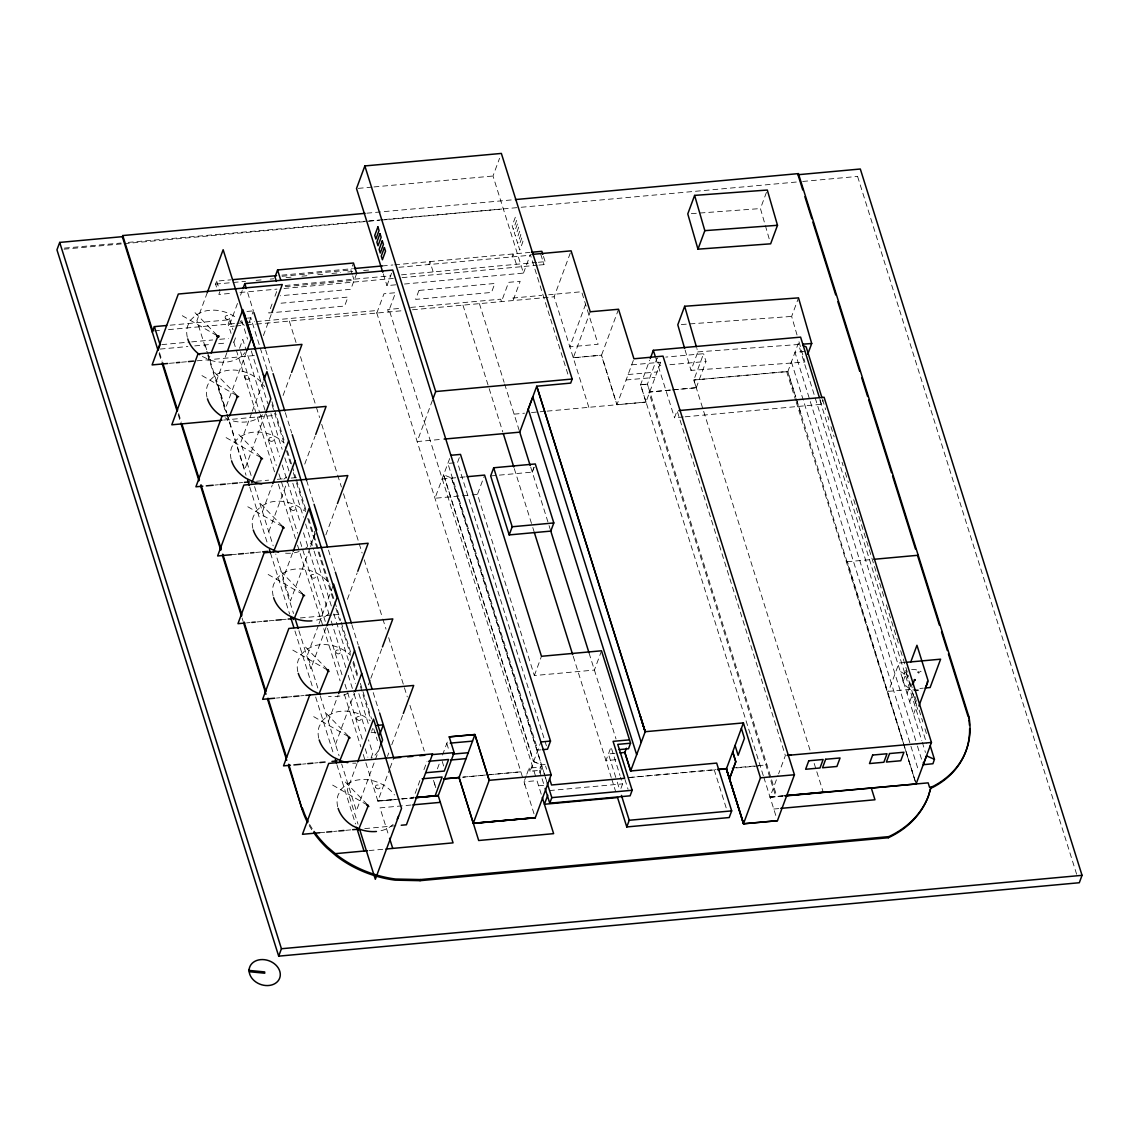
<?xml version="1.0" encoding="UTF-8"?>
<svg xmlns="http://www.w3.org/2000/svg" width="1139" height="1139" viewBox="0 0 1139 1139"><rect width="100%" height="100%" fill="white"/><g stroke="black" fill="none" stroke-linecap="round" stroke-linejoin="round"><path stroke-width="0.75" stroke-dasharray="5 3.75" d="M490.667 475.931L532.269 472.116L534.091 467.218M207.298 292.581L196.933 320.6L206.131 349.915M216.51 287.056L215.57 284.095L216.666 281.134L230.776 279.838M219.927 291.484L218.83 294.446L232.925 293.15M170.167 325.185L229.793 319.717L228.156 324.159L231.046 333.385M237.482 303.458L228.925 326.608L234.207 326.124M240.543 295.2L242.365 290.231M226.974 352.464L216.609 380.483L226.832 413.058M233.851 342.312L235.488 337.87M239.517 348.32L242.806 339.422L265.7 412.375M249.142 322.28L253.371 310.862L246.836 290.032M246.309 352.207L224.967 409.898L206.643 351.538M272.05 304.042L268.733 312.997L344.633 306.049L347.95 297.08L277.347 303.543M274.926 296.254L277.688 288.779M263.38 335.606L271.922 312.527M251.719 412.816L240.742 442.487L251.477 476.686M252.317 411.165L263.294 381.494M265.373 413.742L244.643 469.781L227.344 414.681M283.07 395.489L291.598 372.41M352.293 274.414L350.897 269.986L352.962 264.405M262.44 511.639L272.207 485.271M356.721 273.36L350.826 289.292L280.222 295.77M268.776 531.785L287.071 482.338M304.754 464.086L315.119 436.066M376.824 313.04L383.957 293.777L395.518 292.709L388.399 311.986L387.63 309.537L401.754 308.242M395.717 284.821L386.961 285.618L391.574 273.175M292.552 552.985L282.799 579.352L293.535 613.551M309.993 548.186L290.473 600.936L275.766 554.067M310.605 546.535L316.087 531.699M325.854 534.889L336.831 505.218M428.834 264.547L429.93 261.586L433.176 271.936L432.08 274.898M318.422 625.339L307.459 655.01L318.194 689.195M319.034 623.688L333.058 585.773M404.473 284.024L523.47 273.104L493.002 176.018L499.565 158.264M326.067 627.447L310.833 668.664L298.219 628.486M347.423 599.313L357.176 572.931M432.464 400.23L417.173 441.562L442.359 439.255M328.345 721.542L338.098 695.174M512.037 256.916L513.134 253.954L516.38 264.305L515.284 267.266M335.492 744.308L354.386 693.195M449.663 458.547L434.97 498.256L470.521 494.995M368.424 684.838L370.246 679.898M370.858 678.246L381.836 648.575M523.47 273.104L530.333 254.581L568.019 374.646M459.302 457.664L457.494 462.548L546.421 745.831M357.048 763.614L347.295 789.982L358.03 824.18M538.946 265.088L544.029 264.632L545.125 261.671L543.26 255.748M371.627 731.281L372.652 728.49M371.115 757.834L372.766 753.377L368.495 739.809M380.155 746.558L356.379 810.854L341.657 763.984M601.563 650.782L594.387 670.059L534.348 675.555L477.469 494.369L484.004 476.7M588.82 407.306L554.124 296.781L571.109 250.836M387.488 756.339L388.698 753.036M391.745 744.792L402.722 715.121M399.931 799.051L377.849 801.03L389.467 769.622M390.079 767.971L393.752 758.047M585.617 304.198L569.842 346.854L598.117 344.263L581.63 291.741L548.685 294.773M618.534 309.253L601.549 355.183L573.273 357.788L590.244 311.773M532.269 472.116L535.302 463.957M419.921 780.514L413.514 797.827L401.626 798.895M423.936 769.708L426.997 761.436M437.404 768.825L439.739 762.518M442.516 755.015L448.011 740.151M633.341 360.422L616.954 404.729L645.955 402.067L661.787 359.397M645.984 402.124L640.588 384.768L649.686 360.166M534.348 675.555L541.481 656.292M670.458 390.079L649.828 391.93L647.422 384.156L657.146 357.86L659.566 365.619L662.998 365.306M526.246 775.744L523.997 781.838L534.746 816.094M526.816 774.221L529.066 768.127L542.064 766.931L546.834 782.123M545.097 764.497L541.509 764.824L533.436 761.564L443.655 474.806L451.727 478.109L541.495 764.824L539.445 770.391L530.034 771.231L540.868 741.959M539.801 773.025L542.064 766.931M798.994 341.757L804.86 362.031L691.003 370.417L697.851 351.894L696.869 348.52M683.357 416.959L674.502 417.771L677.107 410.738L785.369 755.57L778.606 773.822M672.181 389.922L696.256 387.773L693.836 380.013L703.575 353.702L665.746 357.091M769.181 238.791L760.439 208.565L767.302 190.042M696.256 387.773L705.981 361.462L703.575 353.702M797.029 334.994L791.648 316.414L798.51 297.877M620.94 788.416L622.62 783.86L620.513 777.14M1076.64 874.254L857.567 176.417L858.664 173.455M795.762 397.041L787.846 371.585L798.254 343.48L921.778 740.677M685.137 416.803L821.49 404.302L823.056 400.074M782.835 795.905L770.021 797.072L777.994 775.488M903.241 681.065L906.373 672.594L910.218 684.938L907.085 693.409M909.734 701.766L912.88 693.295L916.71 705.639L913.578 714.11M207.981 360.792L210.487 354.599M227.672 420.675L228.241 419.266M804.675 351.325L794.979 352.321L809.758 399.846M358.244 188.376L372.239 187.095M373.991 186.938L493.002 176.018M366.829 213.192L513.632 199.724M64.04 249.185L122.514 243.817M124.279 243.661L379.444 220.268M381.223 220.098L519.412 207.426M521.192 207.27L800.916 181.614M802.682 181.457L857.567 176.417M281.888 275.154L352.378 268.69M382.348 265.942L392.912 264.974M394.678 264.817L530.034 252.402M282.059 276.293L350.897 269.986M215.57 284.095L231.431 282.643M233.196 282.486L245.54 281.347M256.118 280.379L261.401 279.895M270.214 279.083L273.73 278.77M286.074 277.631L293.122 276.991M301.935 276.179L308.982 275.538M317.795 274.727L323.092 274.243M331.905 273.431L340.703 272.62M347.765 271.979L353.047 271.495M363.626 270.527L370.673 269.872M398.878 267.295L530.632 255.207M285.134 285.505L390.876 275.809M401.455 274.841L536.668 262.44M538.363 262.283L545.125 261.671M285.305 286.644L354.144 280.322L352.748 275.894M239.973 292.509L276.991 289.121M284.038 288.466L393.311 278.443M402.124 277.645L537.266 265.245M246.949 311.46L253.371 310.862M247.576 318.123L250.794 317.824L267.309 370.417M154.491 330.908L161.51 330.267M168.515 329.627L235.189 323.504M236.955 323.348L244.002 322.707M245.753 322.536L254.567 321.739M256.318 321.568L376.055 310.591L522.958 778.506M410.595 307.43L500.704 299.173L501.473 301.607L508.606 282.344L520.167 281.29L513.048 300.554L512.279 298.105L541.751 295.4M235.816 325.968L244.771 325.156M246.522 324.985L255.335 324.188M256.517 324.074L403.747 310.577M412.46 309.78L554.124 296.781M161.838 344.619L189.9 342.042M191.651 341.885L212.694 339.963M219.713 339.308L228.483 338.511M160.172 349.075L187.835 346.527M194.755 345.9L211.897 344.32M218.645 343.707L227.088 342.939M169.398 363.327L174.594 362.857M181.514 362.216L186.711 361.746M197.09 360.792L256.061 355.382M223.685 420.049L275.752 415.279M763.287 775.645L640.588 384.768L647.422 384.156L776.841 796.446M810 750.046L693.836 380.013L787.704 371.399L795.677 396.799M696.242 387.673L648.86 392.115L775.816 796.531M514.102 414.155L524.524 413.201M531.472 412.56L538.42 411.919M540.157 411.763L545.382 411.293M547.119 411.136L646.012 402.067M800.959 413.728L796.204 398.493M454.276 462.847L447.855 463.431L537.85 750.103L541.068 749.818M214.944 485.057L218.403 484.744M227.06 483.947L230.519 483.634M239.162 482.836L242.621 482.523M256.474 481.256L268.633 480.145M277.304 479.348L284.252 478.707M291.2 478.067L298.147 477.44M442.103 478.992L458.462 477.497M460.213 477.326L465.438 476.857M472.158 494.853L477.469 494.369M231.459 554.693L238.378 554.052M245.298 553.426L248.758 553.098M255.677 552.472L262.611 551.831M846.989 561.755L872.218 559.463M246.622 622.876L250.082 622.563M257.001 621.937L262.198 621.453M269.117 620.826L274.3 620.342M281.219 619.716L286.416 619.232M300.269 617.964L331.52 615.103M333.257 614.946L340.205 614.305M276.464 698.05L279.923 697.737M286.857 697.096L292.04 696.627M300.696 695.829L304.156 695.516M904.295 662.514L899.027 662.998L888.534 691.345L911.371 689.252M371.115 732.676L375.927 732.235M919.899 688.469L923.302 688.155M302.547 764.127L306.007 763.799M314.663 763.016L318.123 762.689M615.003 753.349L608.425 753.947L616.754 780.471M615.815 759.713L605.962 760.624L611.031 746.913L619.986 775.46M463.089 777.111L520.85 771.815L462.591 777.211M538.605 785.796L543.83 785.312M628.187 777.581L716.132 769.523M731.964 768.07L766.931 764.867M736.549 767.928L760.183 765.75M377.849 801.03L395.105 799.45M402.01 798.809L414.083 797.699M395.133 799.578L377.892 801.158L362.957 753.577M402.024 798.937L414.098 797.827M549.482 790.566L622.62 783.86M411.037 805.031L380.013 807.878L388.484 834.887M319.774 832.723L326.694 832.082M333.613 831.456L337.073 831.128M345.715 830.345L350.912 829.861M364.765 828.594L396.016 825.732M770.021 797.072L783.717 795.805M770.106 797.357L782.322 796.246M773.78 809.032L779.005 808.562M369.079 850.562L384.284 849.167M64.439 248.088L121.09 243.034M128.18 242.393L367.171 221.066M368.936 220.909L383.103 219.642M384.868 219.485L501.715 209.049M573.244 357.717L601.549 355.183L616.925 404.658L601.406 355.197M631.661 364.836L660.691 362.245M669.874 364.694L705.981 361.462M628.073 374.546L657.103 371.94M626.066 379.97L655.096 377.379M640.588 384.768L647.422 384.156M693.836 380.013L787.846 371.585M629.967 777.481L715.89 769.793M691.316 213.662L760.439 208.565M681.293 324.544L791.648 316.414M697.851 351.894L799.45 344.419M533.607 761.578L541.495 764.824M202.358 356.464L209.903 360.009A31.992 25.143 20.3 0 0 245.013 352.563M225.138 417.814L229.58 419.907A31.992 25.143 20.3 0 0 263.622 413.728M900.607 671.668L908.438 676.153M182.283 315.702L216.923 335.606M201.973 375.599L236.599 395.489M226.092 437.604L260.731 457.494M247.804 506.755L282.444 526.645M268.149 574.469L302.789 594.373M292.808 650.113L327.448 670.017M313.709 716.659L348.335 736.563M332.645 785.098L367.285 805.002M905.704 670.444L906.459 671.213L902.8 675.626A12.8 10.052 20.3 0 0 908.637 687.97L911.656 689.38A12.8 10.052 20.3 0 0 914.888 690.149M195.025 312.684L217.15 335.393M214.716 372.567L236.841 395.276M238.848 434.571L260.973 457.28M260.546 503.723L282.671 526.432M280.906 571.436L303.017 594.145M305.551 647.08L327.676 669.789M326.452 713.626L348.577 736.335M345.402 782.066L367.527 804.775M906.473 673.619L917.678 709.341M786.608 371.499L795.677 400.358M796.204 402.053L916.098 783.974M814.186 763.429L823.326 792.488M655.793 358.173L674.502 417.771M763.813 777.296L775.873 815.709M714.196 769.693L726.625 809.302M540.769 254.282L544.029 264.632M479.405 303.643L504.107 382.334M504.634 384.014L519.227 430.528M530.717 467.118L550.806 531.101M589.077 653.103L616.014 738.955M624.955 779.432L628.045 789.27M617.267 782.137L619.36 788.772M462.975 305.138L502.783 431.98M514.287 468.627L532.255 525.862M532.796 527.556L534.376 532.611M573.216 656.306L611.23 777.41M611.757 779.09L615.444 790.85M545.595 766.077L546.578 769.224M451.5 478.138L545.111 776.314M545.624 777.951L546.649 781.226M539.445 770.391L544.086 785.141M383.288 273.901L386.961 285.618M443.655 474.806L533.65 761.478M389.823 311.844L535.928 777.268M541.239 794.196L536.982 780.642L524.025 781.824L524.979 784.956M529.066 768.127L530.034 771.231M289.306 321.07L296.211 343.081M300.468 356.621L315.873 405.712M316.414 407.406L319.603 417.557M321.725 424.334L337.13 473.425M337.671 475.12L341.387 486.965M343.508 493.742L362.117 552.999M364.238 559.762L382.305 617.324M382.846 619.018L386.036 629.169M388.684 637.641L407.292 696.897M409.94 705.354L424.292 751.071M435.781 787.661L433.333 779.845L435.724 787.547M265.615 349.887L273.075 373.635M285.32 412.66L291.712 433.019M306.633 480.516L313.552 502.57M328.459 550.08L334.852 570.44M351.894 624.727L358.287 645.087M373.208 692.597L379.059 711.249M271.965 401.668L274.086 408.445M274.627 410.154L284.736 442.388M287.398 450.859L291.669 464.441M292.196 466.136L295.926 478.01M296.453 479.704L306.049 510.244M308.712 518.729L334.268 600.168M334.809 601.862L340.661 620.527M341.202 622.221L350.784 652.761M353.446 661.246L357.703 674.815M360.365 683.3L371.556 718.923M272.007 404.758L274.129 411.549M274.67 413.243L285.846 448.88M286.387 450.574L290.644 464.143M293.307 472.628L295.969 481.114M296.496 482.808L305.551 511.653M307.687 518.43L333.257 599.869M335.92 608.354L339.65 620.228M341.771 627.019L350.299 654.156M352.962 662.642L357.219 676.21M360.408 686.39L370.531 718.624M373.734 728.803L377.465 740.677M241.682 320.415L247.547 339.066M251.278 350.954L267.779 403.548M270.982 413.728L282.159 449.35M284.821 457.835L289.092 471.404M292.823 483.278L303.472 517.206M305.594 523.997L313.581 549.439M314.122 551.148L331.691 607.13M333.827 613.921L349.801 664.806M350.342 666.514L355.667 683.471M358.856 693.651L368.979 725.885M266.241 414.069L279.553 456.483M282.216 464.968L287.014 480.231M287.541 481.939L300.326 522.659M303.515 532.824L308.854 549.795M309.381 551.49L329.086 614.263M331.221 621.054L346.128 668.55M348.263 675.342L353.588 692.313M354.115 694.007L365.833 731.323M240.585 351.709L259.749 412.788M260.29 414.482L276.264 465.381M278.927 473.867L297.564 533.237M300.226 541.723L325.27 621.467M327.391 628.244L342.312 675.754M344.975 684.24L363.085 741.916M365.206 748.707L367.869 757.193M229.793 319.717L232.911 329.612M216.666 281.134L219.457 290.004M233.709 341.857L274.77 472.642M278.386 484.175L295.485 538.662M297.535 545.182L340.12 680.851M344.348 694.277L360.849 746.857M254.581 486.595L273.175 545.837M320.244 695.758L339.08 755.741M205.134 344.946L206.728 350.029M207.27 351.723L226.39 412.645M226.917 414.34L246.052 475.276M249.768 487.122L267.836 544.67M270.498 553.141L289.619 614.063M294.944 630.992L312.47 686.845M315.66 697.011L333.727 754.559M336.916 764.71L355.51 823.953M159.503 352.62L162.165 361.091M178.652 413.599L181.3 422.071M159.09 353.731L161.752 362.202M178.239 414.71L180.361 421.487M242.052 617.993L243.12 621.381M822.515 399.504L825.69 409.698M827.797 416.475L828.85 419.878M830.972 426.669L834.132 436.849M842.048 462.306L843.116 465.694M845.223 472.486L848.384 482.665M853.666 499.637L884.291 598.075M886.398 604.866L898.543 643.891M900.65 650.682L908.566 676.139M910.673 682.93L912.795 689.721M914.902 696.513L917.009 703.29M919.13 710.081L922.818 721.969M924.939 728.761L927.046 735.538M819.923 399.262L821.49 404.302M819.98 400.544L926.619 743.368M922.305 742.315L925.466 752.495M810.285 401.54L916.923 744.365M917.422 746.045L922.732 763.03M791.42 361.96L918.077 769.252M796.303 398.75L915.571 782.279L847.444 561.726M446.801 743.425L448.709 749.59M442.231 761.436L443.669 766.049M685.137 350.143L691.003 370.417M312.2 828.651A98.481 77.395 20.3 0 1 308.826 822.984M311.787 829.761A98.481 77.395 20.3 0 1 309.21 825.519M911.613 669.49A12.8 10.052 20.3 0 1 921.109 671.739M393.112 824.451A31.992 25.143 20.3 0 1 377.991 831.313M337.671 806.654A31.992 25.143 20.3 0 1 338.112 795.022L341.216 789.213L346.171 784.529L352.634 781.269A31.992 25.143 20.3 0 1 394.478 794.951M380.526 742.842A31.992 25.143 20.3 0 1 371.485 758.19M355.909 763.158A31.992 25.143 20.3 0 1 352.663 763.158M318.721 738.214A31.992 25.143 20.3 0 1 319.162 726.582L322.266 720.773L327.22 716.089L333.684 712.829A31.992 25.143 20.3 0 1 370.232 720.716M348.164 693.138A31.992 25.143 20.3 0 1 328.516 696.342M297.834 671.668A31.992 25.143 20.3 0 1 298.276 660.036L301.379 654.227L306.334 649.543L312.798 646.283A31.992 25.143 20.3 0 1 350.513 655.252M328.616 613.821A31.992 25.143 20.3 0 1 313.496 620.684M273.175 596.024A31.992 25.143 20.3 0 1 273.616 584.392L276.72 578.584L281.675 573.899L288.139 570.639A31.992 25.143 20.3 0 1 329.983 584.321M314.691 531.272A31.992 25.143 20.3 0 1 305.579 548.286M299.116 551.547A31.992 25.143 20.3 0 1 285.134 553.155M252.83 528.311A31.992 25.143 20.3 0 1 253.257 516.679L256.375 510.87L261.329 506.172L267.793 502.925A31.992 25.143 20.3 0 1 304.327 510.813M286.558 476.956A31.992 25.143 20.3 0 1 283.867 479.135M231.117 459.159A31.992 25.143 20.3 0 1 231.559 447.527L234.662 441.718L239.617 437.02L246.081 433.774A31.992 25.143 20.3 0 1 283.796 442.729M206.985 397.155A31.992 25.143 20.3 0 1 207.426 385.523L210.53 379.714L215.485 375.03L221.948 371.77A31.992 25.143 20.3 0 1 264.647 386.705M187.309 337.272A31.992 25.143 20.3 0 1 187.75 325.64L190.854 319.831L195.808 315.133L202.272 311.887A31.992 25.143 20.3 0 1 236.257 317.738M239.987 320.842A31.992 25.143 20.3 0 1 244.97 326.822M917.778 672.081C918.888 675.213 920.568 670.316 917.778 672.081M418.938 290.431L415.621 299.4L491.521 292.438L494.839 283.469L418.938 290.431M515.312 217.25L512.166 225.764L513.29 229.395L516.451 220.866L515.312 217.25M517.419 223.97L514.273 232.498L515.412 236.115L518.558 227.601L517.419 223.97M519.697 231.217L516.551 239.731L517.69 243.362L520.836 234.833L519.697 231.217M521.804 237.937L518.658 246.465L519.797 250.082L522.943 241.568L521.804 237.937M375.785 787.604A2.378 1.865 20.3 0 0 379.814 788.131A2.378 1.865 20.3 0 0 377.792 784.999A2.378 1.865 20.3 0 0 375.785 787.604M356.834 719.165A2.378 1.865 20.3 0 0 360.864 719.691A2.378 1.865 20.3 0 0 358.842 716.559A2.378 1.865 20.3 0 0 356.834 719.165M335.948 652.619A2.378 1.865 20.3 0 0 339.963 653.145A2.378 1.865 20.3 0 0 337.956 650.013A2.378 1.865 20.3 0 0 335.948 652.619M311.289 576.975A2.378 1.865 20.3 0 0 315.318 577.501A2.378 1.865 20.3 0 0 313.296 574.369A2.378 1.865 20.3 0 0 311.289 576.975M290.943 509.261A2.378 1.865 20.3 0 0 294.958 509.774A2.378 1.865 20.3 0 0 292.951 506.656A2.378 1.865 20.3 0 0 290.943 509.261M269.231 440.11A2.378 1.865 20.3 0 0 273.26 440.636A2.378 1.865 20.3 0 0 271.239 437.504A2.378 1.865 20.3 0 0 269.231 440.11M245.099 378.105A2.378 1.865 20.3 0 0 249.128 378.632A2.378 1.865 20.3 0 0 247.106 375.5A2.378 1.865 20.3 0 0 245.099 378.105M225.422 318.222A2.378 1.865 20.3 0 0 229.437 318.735A2.378 1.865 20.3 0 0 227.43 315.617A2.378 1.865 20.3 0 0 225.422 318.222"/><path stroke-width="1.5" d="M219.058 336.589L218.93 335.848M236.499 395.689L237.04 396.828L238.62 396.685M915.201 679.627L914.403 679.798L915.201 680.168M515.398 199.567L798.396 173.612L969.033 717.171A98.481 77.395 20.3 0 1 933.453 786.138L931.019 787.206L928.143 796.83A109.344 85.923 20.3 0 1 888.349 837.735L420.063 880.675L395.176 880.148A98.481 77.395 20.3 0 1 336.575 856.215L327.107 848.156A98.481 77.395 20.3 0 1 313.652 832.538M934.436 759.3L932.941 763.728L923.259 764.725L926.52 755.883L934.436 759.3L930.207 745.732M365.064 213.349L122.756 235.559L122.343 236.67L59.698 242.422L56.95 249.825L278.685 956.148L1079.302 882.739L1082.05 875.336L860.315 169.013L797.983 174.723L802.767 189.971M152.327 332.189L154.377 326.622L166.664 325.498M207.298 292.581L223.144 249.726L251.178 339.023L246.907 350.556M242.977 288.58L244.814 283.625L392.727 270.057L551.162 774.762L535.273 817.745L473.454 823.412M227.586 350.812L242.835 309.609L270.868 398.906L265.985 412.09M356.721 273.36L353.474 263.009L277.574 269.971L274.997 276.934L276.378 281.376M271.922 312.527L282.287 284.508L178.325 294.033L152.099 364.921L167.675 363.498M263.906 379.857L266.953 371.613L316.699 530.062M530.162 465.452L519.754 432.151L536.74 386.221L570.682 383.103L572.177 379.031L501.359 153.423L364.85 165.938L356.493 188.533L382.761 272.235M291.598 372.41L301.963 344.391L198.001 353.916L171.79 424.804L221.963 420.206M272.805 483.619L288.665 440.765M287.669 480.686L294.987 460.911M315.731 434.415L326.096 406.395L222.133 415.92L195.908 486.809L202.842 486.168M293.164 551.333L309.011 508.478L337.044 597.776L326.679 625.795M337.443 503.566L347.808 475.547L243.846 485.072L217.62 555.96L231.459 554.693M309.737 694.989L283.526 765.864L290.445 765.237M357.788 571.28L368.153 543.26L264.191 552.799L237.966 623.674L244.885 623.047M433.076 398.579L435.682 391.545L364.85 165.938M338.71 693.523L354.556 650.668M307.644 822.657A98.481 77.395 20.3 0 1 302.148 809.416L288.722 764.255M354.998 691.558L361.704 673.42M382.448 646.924L392.813 618.904L288.85 628.443L262.625 699.318L274.741 698.207M278.685 956.148L281.433 948.744L59.698 242.422M357.66 761.963L373.507 719.108L401.54 808.405L375.329 879.294L359.554 829.064M379.657 734.755L383.33 724.831L376.895 725.415M380.768 744.906L382.59 739.966L333.67 584.122M493.685 467.773L490.667 475.931L509.19 534.917L550.806 531.101L553.825 522.943L535.287 463.957L493.685 467.773L512.208 526.759L509.19 534.917M403.334 713.47L413.699 685.45L305.878 695.36M435.112 795.905L442.103 776.997L422.17 778.791M535.273 817.745L473.283 823.298L489.186 780.315L474.806 734.513L449.222 736.862L454.134 752.637L438.23 795.62L453.066 842.86L385.964 849.025M420.063 880.675L420.476 879.55L888.762 836.624A109.344 85.923 20.3 0 0 928.556 795.72L931.019 787.206L929.552 787.334L928.157 782.863L785.81 795.919M449.222 736.862L474.949 734.555L459.045 777.538L473.283 823.298L535.23 817.617M694.619 195.395L687.771 213.918L697.965 249.17L770.647 243.817L777.496 225.294L767.302 190.042L694.619 195.395L704.827 230.648L697.965 249.17M650.298 358.514L653.33 350.314L800.603 337.13L819.397 397.582M807.708 354.314L811.708 343.508L798.51 297.877L684.653 306.277L677.79 324.8L684.639 348.449M450.873 455.287L460.512 454.404L550.507 741.076L547.489 749.22L542.677 749.661M547.788 795.136L544.399 804.262L617.552 797.556L626.777 826.942L729.216 817.546L731.679 810.883L716.673 763.087L630.664 770.975L624.813 752.452L619.929 752.893M467.175 476.7L484.588 475.091L541.481 656.292L601.506 650.782L630.579 743.212L617.751 744.379L632.159 790.267L630.109 795.819L549.738 803.194L551.803 797.627L547.161 782.877M797.983 174.723L798.396 173.612M624.642 753.021L626.422 748.223M630.55 743.155L628.514 748.764L618.904 749.647M630.593 771.089L645.201 731.694L536.74 386.221L645.158 731.708L743.411 722.909L760.482 777.809L743.482 823.753L777.439 820.706L794.438 774.762L663.012 356.123L633.939 358.785L618.534 309.253L590.244 311.773L571.109 250.836L532.027 254.424M626.777 826.942L629.241 820.265L621.438 795.406M729.444 778.791L735.751 761.749L732.719 751.811L735.808 761.749L729.501 778.791L726.411 768.853L743.411 722.909M910.787 661.944L916.952 645.272L928.171 680.98L918.917 706.009M888.349 837.735L888.762 836.624M678.887 410.581L824.095 397.255L931.446 742.471L916.098 783.974L784.586 795.748M968.62 718.282L969.033 717.171M528.268 409.029L532.81 396.87L641.214 742.357M211.142 353.005L217.933 336.19L216.937 335.592L217.933 336.19M229.523 416.077L237.61 396.073M251.79 482.68L261.742 458.077M273.502 551.831L283.454 527.229L282.671 526.432M293.848 619.559L303.8 594.957M319.077 693.793L328.459 670.6L327.463 669.988L328.459 670.6M339.394 761.749L349.346 737.147M358.344 830.189L368.296 805.586L367.299 804.974L368.296 805.586M912.923 684.667L914.56 679.542M262.568 458.86L260.589 457.935M284.28 528.012L282.301 527.086M304.626 595.725L302.647 594.8M327.648 669.817L328.459 669.647M350.171 737.915L348.192 736.99M930.606 788.316L933.04 787.248A98.481 77.395 20.3 0 0 969.616 728.732M218.517 337.087L216.78 336.048M329.043 671.497L327.306 670.444M368.879 806.483L367.142 805.43M232.527 279.681L276.592 275.638M354.144 268.533L382.348 265.942M531.728 252.246L541.865 251.32L542.805 254.268M176.331 362.7L179.791 362.387M188.433 361.59L193.63 361.106M435.682 391.545L572.177 379.031M444.096 439.099L519.754 432.151M206.301 485.855L213.221 485.228M220.14 484.588L225.323 484.118M232.242 483.477L237.439 483.007M244.358 482.367L249.541 481.897M512.208 526.759L553.796 522.943M238.378 554.052L243.575 553.582M250.495 552.942L253.954 552.629M262.611 551.831L267.793 551.361M873.983 559.292L918.205 555.248M251.819 622.407L255.278 622.093M263.921 621.296L267.38 620.983M276.037 620.186L281.219 619.716M288.139 619.075L293.335 618.605M281.66 697.581L286.857 697.096M293.777 696.47L298.959 695.986M906.06 662.343L940.615 659.182L930.122 687.529L925.01 687.999M540.868 741.959L550.507 741.076M293.905 764.91L300.824 764.283M307.744 763.643L312.926 763.173M319.845 762.532L325.042 762.062M331.962 761.421L337.158 760.952M629.511 739.852L613.081 741.347L624.685 778.293L551.532 784.999L549.553 778.692M443.555 778.905L459.587 777.439M788.259 755.299L791.164 755.043M717.641 769.437L726.682 768.554M415.806 797.542L438.244 795.492M415.82 797.67L438.23 795.62L416.846 797.528M412.759 804.874L440.352 802.354M551.803 797.627L632.159 790.267M319.774 832.723L302.461 834.303L328.687 763.429L432.649 753.89L406.438 824.778L401.227 825.248M326.694 832.082L331.876 831.612M338.796 830.972L343.992 830.502M352.634 829.705L357.831 829.235M787.149 795.492L823.212 792.189M629.241 820.265L731.679 810.883M780.756 808.391L874.98 799.763L871.321 788.088M335.307 853.666L367.399 850.719M281.433 948.744L1082.05 875.336M428.648 761.279L448.581 759.485L444.295 771.075L426.029 772.726M450.232 743.126L472.528 741.133M400.657 757.421L393.752 758.047L379.6 712.943M407.548 756.809L412.731 756.353M419.636 755.726L424.804 755.271M431.709 754.644L454.134 752.637M452.795 754.103L468.229 752.722M450.603 760.026L466.036 758.645M443.612 778.919L459.045 777.538L478.693 840.511L553.625 833.648L542.292 797.514M551.162 774.762L489.186 780.315L474.949 734.555M787.12 755.413L931.446 742.471M717.641 769.637L726.411 768.853L743.667 823.81M760.482 777.809L794.438 774.762M726.198 768.654L743.511 823.824L777.439 820.706M704.827 230.648L777.496 225.294M802.952 344.149L811.708 343.508M420.476 879.55L395.575 879.037A98.481 77.395 20.3 0 1 336.987 855.104L327.519 847.046A98.481 77.395 20.3 0 1 314.065 831.427M249.142 970.414L264.675 971.923L264.746 973.219L249.199 971.709M802.995 345.53L806.156 346.897L821.988 397.81M320.429 694.42L312.883 690.875A31.992 25.143 20.3 0 1 298.29 673.363M804.889 196.734L811.808 218.759M812.862 222.133L835.727 294.944M837.848 301.721L859.646 371.143M861.767 377.92L867.619 396.543M868.687 399.931L891.538 472.742M892.606 476.13L915.457 548.941M917.593 555.718L939.39 625.14M941.512 631.917L947.363 650.54M948.417 653.928L968.093 716.588M653.33 350.314L655.309 356.607M528.254 409.186L636.658 754.673M624.855 752.438L630.664 770.975M550.792 531.101L588.963 652.647M503.31 433.66L513.774 466.962M534.376 532.611L572.675 654.612M545.111 788.43L549.738 803.194M277.574 269.971L280.82 280.322M244.814 283.625L246.323 288.438M253.897 312.556L265.088 348.192M273.075 373.635L284.793 410.965M292.253 434.714L306.633 480.516M314.079 504.278L327.406 546.692M335.393 572.134L351.367 623.033M358.828 646.781L372.14 689.195M244.259 313.439L255.449 349.075M263.436 374.517L264.504 377.92M389.552 838.276L392.727 848.398M295.585 620.114L298.219 628.486M247.647 480.359L249.242 485.428M269.43 549.753L270.498 553.141M290.687 617.452L293.876 627.603M335.322 759.628L336.389 763.016M356.578 827.341L364.01 851.032M154.377 326.622L160.086 344.775L158.022 350.342L122.343 236.67M122.756 235.559L152.74 331.079M162.692 362.786L177.584 410.211M181.841 423.765L199.382 479.661M200.977 484.744L221.194 549.112M222.788 554.195L241.924 615.188M244.059 621.965L265.857 691.416M267.992 698.193L286.601 757.478M162.279 363.896L177.171 411.321M180.887 423.181L198.969 480.772M200.564 485.855L220.781 550.237M222.376 555.305L241.511 616.299M243.646 623.076L265.985 694.221M267.58 699.303L286.715 760.283M288.309 765.365L302.148 809.416M726.411 768.853L743.482 823.753M640.445 716.531L645.158 731.708L640.417 716.474M741.389 728.362L744.422 738.314L738.115 755.356L735.082 745.404M684.653 306.277L696.385 346.826M308.057 821.532A98.481 77.395 20.3 0 1 302.547 808.306M968.905 720.019A98.481 77.395 20.3 0 1 969.474 725.272M918.119 690.22A12.8 10.052 20.3 0 1 914.888 690.149M927.374 681.464A12.8 10.052 20.3 0 1 925.708 686.404M376.44 831.484A31.992 25.143 20.3 0 1 360.266 829.406L352.72 825.86A31.992 25.143 20.3 0 1 338.141 808.348M398.493 816.136A31.992 25.143 20.3 0 1 397.184 819.155M347.779 762.632A31.992 25.143 20.3 0 1 341.316 760.966L333.77 757.421A31.992 25.143 20.3 0 1 319.191 739.909M311.944 620.855A31.992 25.143 20.3 0 1 295.77 618.776L288.224 615.231A31.992 25.143 20.3 0 1 273.645 597.719M278.614 552.031A31.992 25.143 20.3 0 1 275.41 551.048L267.879 547.503A31.992 25.143 20.3 0 1 253.285 529.991M261.799 483.833A31.992 25.143 20.3 0 1 253.712 481.911L246.166 478.366A31.992 25.143 20.3 0 1 231.587 460.854M222.034 416.361A31.992 25.143 20.3 0 1 207.455 398.849M199.61 354.656A31.992 25.143 20.3 0 1 187.764 338.952M249.17 969.389L249.341 972.763A15.974 12.557 20.3 0 0 273.616 984.281A15.974 12.557 20.3 0 0 272.548 962.483A15.974 12.557 20.3 0 0 249.17 969.389M377.906 226.889L374.745 235.403L375.884 239.033L379.045 230.505L377.906 226.889M380.013 233.609L376.867 242.137L378.006 245.753L381.152 237.239L380.013 233.609M382.291 240.856L379.13 249.384L380.269 253L383.43 244.472L382.291 240.856M384.398 247.59L381.252 256.104L382.391 259.735L385.537 251.206L384.398 247.59M808.761 760.781L805.629 769.266L819.995 767.985L823.141 759.485L808.761 760.781M825.675 759.257L822.543 767.757L836.909 766.476L840.055 757.976L825.675 759.257M872.631 755.057L869.484 763.557L883.864 762.262L887.01 753.762L872.631 755.057M889.545 753.548L886.398 762.034L900.778 760.752L903.925 752.253L889.545 753.548"/></g></svg>
